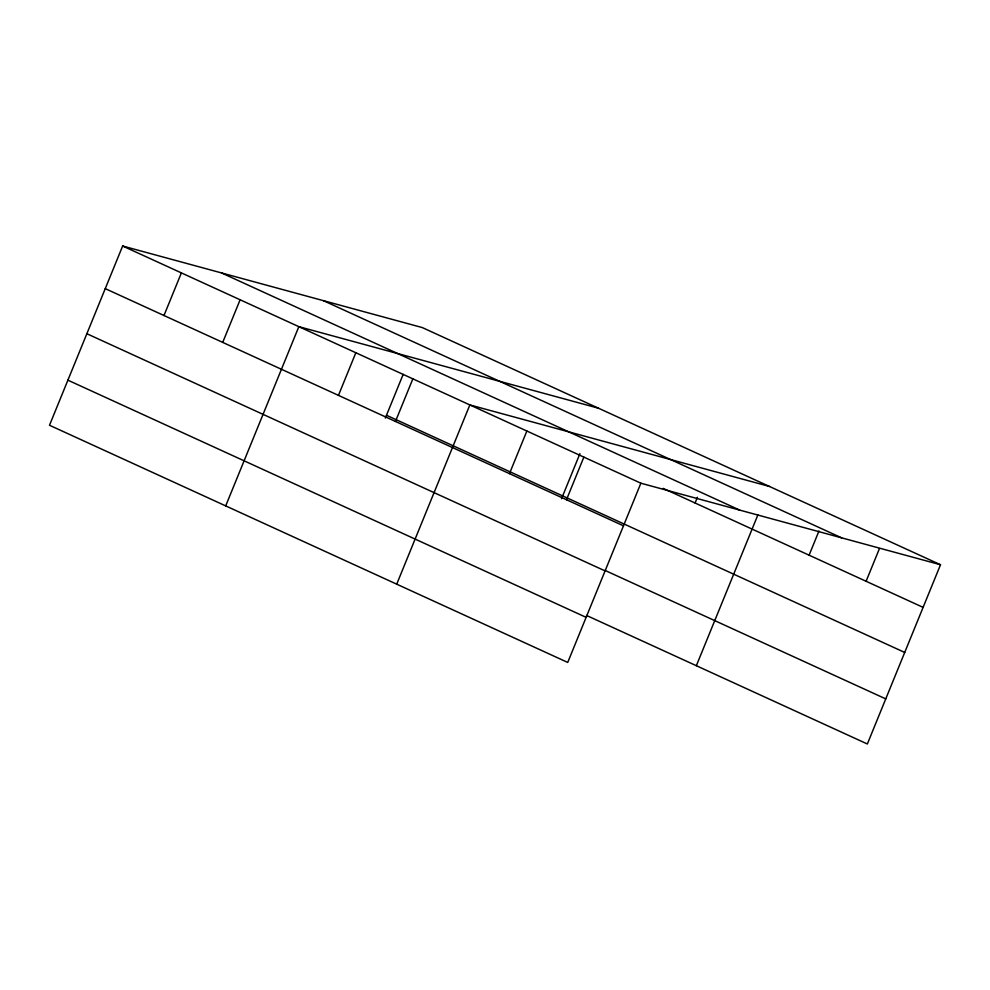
<?xml version="1.0" encoding="UTF-8"?>
<svg xmlns="http://www.w3.org/2000/svg" width="990" height="990" viewBox="0 0 990 990"><rect width="100%" height="100%" fill="white"/><g stroke="black" fill="none" stroke-linecap="round" stroke-linejoin="round"><path stroke-width="1.49" d="M940.5 564.745L422.272 327.566L122.649 246.015L49.5 425.255L567.728 662.434L640.876 483.207L940.5 564.745L867.351 743.985L586.501 615.433M163.981 315.513L181.38 272.906M222.713 342.404L240.112 299.784M225.695 505.902L298.844 326.663L598.467 408.202M338.456 395.369L355.843 352.749M385.333 418.077L403.153 374.406M395.456 421.455L412.855 378.848M396.718 584.162L469.854 404.935L769.49 486.474M509.466 473.641L526.866 431.021M561.528 498.725L579.93 453.643M566.478 499.727L583.865 457.108M695.091 503.007L697.405 497.314M696.341 665.713L757.895 514.887M809.102 555.18L818.953 531.036M866.101 581.266L879.442 548.596M323.396 300.651L841.624 537.83M221.525 272.931L739.753 510.11M663.114 488.367L923.113 607.365M122.649 246.015L640.876 483.207M386.484 415.268L904.712 652.447M105.249 288.635L623.477 525.814M604.902 570.351L885.753 698.89M86.86 333.717L605.088 570.908M67.902 380.172L586.13 617.352"/></g></svg>
